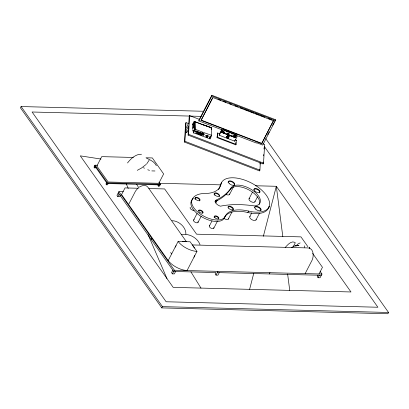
<?xml version="1.0" encoding="UTF-8"?>
<svg xmlns="http://www.w3.org/2000/svg" width="409" height="409" viewBox="0 0 409 409"><rect width="100%" height="100%" fill="white"/><g stroke="black" fill="none" stroke-linecap="round" stroke-linejoin="round"><path stroke-width="0.61" d="M235.845 136.693L235.702 136.309A3.195 2.699 3.4 0 0 235.737 136.56L235.737 136.534A3.195 2.699 3.4 0 1 235.702 136.284C235.569 136.171 235.487 136.039 235.717 136.013M211.248 129.275L211.33 128.646M211.289 135.865L211.366 135.18M211.269 128.452L211.356 129.137M235.18 135.839C235.257 136.212 234.843 135.67 235.175 136.039M228.539 134.326L228.58 134.009L228.559 134.418M223.432 132.327C223.421 131.918 223.616 132.567 222.874 132.173C223.815 132.005 223.304 132.516 224.091 132.68C223.483 132.214 222.614 132.168 222.215 131.678M222.864 132.322C223.043 131.233 222.026 132.905 222.864 131.856M195.998 132.7C198.493 133.36 195.062 133.585 195.86 132.7M222.486 131.734L222.47 132.112M234.582 135.9L234.613 135.635L234.347 136.018M197.363 133.38L199.546 134.234M199.449 134.326L199.515 133.953M199.975 134.5L200.108 134.224M227.348 133.932L227.501 133.646M228.196 134.254L228.299 133.896L228.493 134.31M226.959 137.271C226.295 138.6 227.384 136.391 226.77 137.363L226.658 137.092L226.99 137.148M226.816 136.933L227.373 136.959L226.816 136.933L227.557 136.591L226.75 137M226.852 137.669C228.191 137.813 225.799 137.874 227.378 136.867M226.939 136.698L227.394 136.632L227.159 136.448M226.944 137.802L227.399 138.068L226.704 137.71M227.036 137.705L227.67 136.391L227.47 137.148M227.286 137.127L228.135 137.107L227.777 136.432M227.143 137.746L227.317 137.322A0.69 0.583 3 0 0 228.227 137.03A0.69 0.583 3 0 0 227.869 136.258L227.665 136.488M227.394 137.266C228.483 137.439 227.92 135.88 227.47 137.097M227.45 135.793L227.153 136.54M227.568 137.94L228.329 138.043L227.404 137.976M227.634 137.956L227.844 137.398L227.895 137.981M227.649 137.782L227.747 138.13L228.324 138.13M227.757 136.217L227.864 136.355A0.69 0.583 3 0 1 228.222 137.133A0.69 0.583 3 0 1 227.312 137.419M227.849 138.15L228.329 138.043M227.874 137.721L228.104 137.629M228.37 137.143L228.754 136.764L228.058 135.931M228.825 137.087L228.176 137.424L228.529 137.112M228.754 136.764L227.966 136.1M260.354 162.639L259.909 170.108L259.495 170.906L184.485 142.087L185.599 123.416L186.008 122.618L188.989 123.763M184.485 142.087L184.899 141.294L186.008 122.618M262.854 143.769L264.643 144.454L263.529 163.13L263.115 163.922L188.104 135.108L188.661 125.767L185.451 131.959L186.78 132.465L186.852 131.274M188.104 135.108L188.518 134.31L189.628 115.64L199.75 119.525M219.198 135.221L221.995 129.822L198.881 120.946L198.927 120.169L211.847 95.256L275.492 119.704L275.446 120.476L262.696 145.077L256.632 142.746L256.469 143.068L237.527 135.788L234.73 141.187L219.198 135.221L219.244 134.443L221.76 129.587M261.678 143.671L273.544 120.486L261.678 143.671L201.064 120.389L212.639 97.761M198.881 120.946L211.801 96.028L211.847 95.256M235.165 139.76L236.341 140.21L235.845 144.852L217.092 137.649L217.588 133.007L219.93 133.907M217.092 137.649L217.588 133.007M236.862 135.123L235.538 137.772L221.52 132.388L222.844 129.74L236.852 135.236L222.844 129.74M222.291 131.678L221.934 131.959L222.317 131.667M221.964 131.959L222.051 131.57M222.184 131.008L224.628 132.061L223.979 133.222M222.348 132.122L222.67 131.8M222.793 131.856L222.864 132.189M223.033 132.378L223.294 132.061M223.248 132.056L223.396 132.475M223.892 132.424C223.529 131.959 224.475 133.206 223.575 132.214M223.529 132.516L223.703 132.255M226.433 134.162L227.082 133.002L229.536 133.942L228.882 135.103M227.614 133.646L227.527 134.009L227.43 133.682M227.608 134.096L227.68 133.723M227.798 133.723C227.787 134.709 228.697 133.804 228.375 134.208M228.002 134.203L228.222 133.876L227.793 134.004M231.336 136.044L231.985 134.888L234.091 135.696M233.437 136.851L234.756 134.316M234.73 141.187L234.776 140.41M235.461 136.177L235.666 136.274M235.538 137.772L221.525 132.276M235.773 136.289L235.773 136.412M235.845 144.852L235.988 142.47M259.495 170.906L259.572 169.658M259.904 164.055L259.981 162.813M263.115 163.922L263.227 162.051M263.601 155.829L263.672 154.582M264.004 149.06L264.076 147.787M185.896 234.209C186.207 227.256 178.759 220.65 171.969 220.712M234.546 135.65C235.124 135.87 234.541 136.018 235.042 135.9M234.751 135.972L234.71 135.619M193.661 126.918L193.396 127.695M235.022 135.885L234.853 136.09M196.371 131.187L196.136 131.688M235.293 135.911L235.369 135.885M304.419 247.353L304.731 245.829M203.069 134.029L203.38 133.983M309.444 248.427L309.659 247.189L309.393 248.713M203.339 135.379L203.038 135.624L203.401 135.466M227.782 134.014L227.777 133.702L227.685 134.05M192.434 124.602L194.019 121.422L194.163 126.453A1.58 0.762 27 0 0 194.433 127.041M235.098 135.906L235.18 135.957M211.381 129.065L211.259 128.692M210.717 136.478L210.471 136.146M249.608 289.347L253.764 273.304M263.365 236.279L276.326 186.294L255.313 185.752M195.262 131.033L195.548 131.57L203.518 134.454L204.04 134.387L204.071 133.973M206.294 135.778C207.322 138.912 208.902 133.83 206.381 135.844M206.392 135.814C207.148 138.063 208.498 134.546 206.32 135.737M202.332 133.273L202.634 132.189L195.052 129.193L194.863 121.647L194.5 122.056M202.419 133.063L202.634 132.189L211.647 135.292L210.405 138.549A1.022 0.261 -69.9 0 1 210.129 138.942L210.083 138.978A1.176 0.297 -69.9 0 1 209.909 138.835M211.315 135.297L211.433 135.558M196.33 131.514L196.32 131.212M211.238 135.2L211.422 135.742M234.812 136.11L234.873 135.757M195.829 131.187L195.799 131.417M197.659 133.268L199.597 134.116M200.108 134.239L202.133 134.904L202.066 135.261M210.471 136.161L210.073 136.182L209.214 138.084M194.935 128.15L195.19 128.242L193.483 131.58L193.232 131.488L194.935 128.15L194.439 127.041M203.779 111.274L21.11 106.555L20.45 107.823L161.785 307.9L387.89 313.744L388.55 312.476L265.62 138.452M97.495 165.251L94.975 165.185L93.988 167.087L94.551 167.884L95.537 167.91L95.977 167.061M94.551 167.884L95.205 166.611M106.601 182.746L105.946 184.014L106.504 184.807L107.495 184.832L108.155 183.564M106.504 184.807L107.49 182.905L94.975 165.185M123.319 191.749L118.901 191.637L116.959 195.379L117.802 196.571L119.745 196.622L120.522 195.124M117.802 196.571L119.096 194.076M128.574 204.505L135.537 191.069L137.843 188.196M189.628 115.64L189.219 116.432L188.84 122.787L185.63 128.973M158.334 184.51L157.894 185.359L158.457 186.151L159.444 186.177L160.43 184.275L158.958 182.189M158.457 186.151L159.111 184.883M186.78 132.465L188.82 128.528M201.064 120.389L212.91 97.536L273.524 120.819M151.207 239.531L151.851 238.283M221.52 132.388L222.839 129.847M191.029 202.164L191.765 200.737A30.557 15.322 27.4 0 1 204.919 193.488A36.958 18.533 27.4 0 0 220.906 184.347A26.605 13.344 27.4 0 1 246.387 180.727A26.605 13.344 27.4 0 1 269.562 203.493A15.532 7.791 27.4 0 1 269.357 206.392L268.616 207.823A29.33 14.709 27.4 0 1 247.854 212.522A33.119 16.611 27.4 0 0 224.418 217.823A18.502 9.279 27.4 0 1 204.889 218.503A18.502 9.279 27.4 0 1 191.029 202.164A30.557 15.322 27.4 0 1 193.324 198.263M228.069 134.203L228.217 133.922M227.148 137.649L227.317 137.322M228.427 136.069L229.014 136.718L228.585 137.087M168.191 260.589L178.104 241.463L190.144 241.775L196.964 251.428L187.051 270.553A15.828 7.94 27.4 0 1 168.191 260.589L121.565 194.587L125.021 187.92L138.227 188.263M234.342 136.044L234.705 135.645M193.615 220.093L197.036 213.488M236.09 140.686L236.341 140.21M172.854 270.18L171.56 272.675L172.404 273.861L174.346 273.912L175.64 271.418L173.697 271.366L118.252 192.884M198.002 222.404L201.136 216.351M172.404 273.861L173.697 271.366M173.759 271.458L174.398 270.226L118.901 191.637M218.437 189.607A36.958 18.533 27.4 0 0 220.165 185.778L220.906 184.347M214.904 201.836A5.235 2.623 27.4 0 1 215.359 201.535L216.1 200.103A117.685 59.019 27.4 0 0 231.264 187.654A16.283 8.165 27.4 0 1 254.188 191.458A16.283 8.165 27.4 0 1 254.383 205.921A105.926 53.124 27.4 0 0 220.4 206.187A5.235 2.623 27.4 0 1 215.824 203.084A5.235 2.623 27.4 0 1 216.1 200.103M215.855 202.941L217.281 200.19M161.785 307.9L162.445 306.632L21.11 106.555M209.398 225.916L211.964 220.967M215.359 201.535A117.685 59.019 27.4 0 0 230.523 189.081L231.264 187.654M229.587 194.367L233.58 186.662M213.784 228.227L217.491 221.075M224.418 217.823L225.16 216.392A33.119 16.611 27.4 0 1 248.595 211.09A29.33 14.709 27.4 0 0 269.357 206.392M267.665 134.801L269.117 132.005M272.593 125.297L274.045 122.501M274.623 121.381L275.492 119.704M228.294 219.076L232 211.923M249.061 198.718L252.481 192.118M215.937 272.404L215.16 273.902L216.003 275.093L217.946 275.145L219.239 272.65M247.854 212.522L248.595 211.09M216.003 275.093L217.941 271.351M254.909 201.795L257.476 196.847M249.797 216.606L251.796 212.752M256.014 219.878L259.434 213.273M269.306 273.943L269.955 272.696M305.145 273.606L312.057 260.272C314.02 256.356 313.805 248.534 308.36 247.936L192.179 244.935M318.018 275.042L317.241 276.54L318.084 277.731L320.027 277.783L321.97 274.04L320.129 271.438M319 273.964L322.456 267.297L312.624 253.376M318.084 277.731L319.378 275.237M227.47 134.009L227.542 133.677M149.167 160.175L146.775 163.799M222.174 131.667L222.072 132.005M226.847 137.761L227.373 136.959M211.259 127.961L211.555 127.751L211.647 135.292M127.516 162.966C130.768 158.692 135.783 153.922 141.499 154.259M292.967 246.852L294.95 243.636L295.129 242.404C291.096 240.369 287.614 244.955 285.17 247.506M204.091 134.224L203.518 134.357L195.282 131.279M295.963 246.08L297.9 243.999L300.145 242.926M228.375 137.051L228.759 136.672M235.185 136.197L235.022 136.166M235.185 136.228L235.482 135.926M146.269 164.346L141.366 168.119L137.255 170.338M206.852 135.844L207.066 135.844M235.482 136.044L235.528 136.366M291.392 247.747L295.022 245.809L298.877 245.594L295.022 245.809L296.765 245.691M222.465 132.26L223.058 131.959M196.202 131.652L196.162 131.698M195.318 131.059L204.009 133.994M228.176 137.424L228.524 137.204M209.827 138.191L209.515 138.237M197.491 133.273L199.469 133.958M139.423 187.02C141.872 185.497 146.033 184.336 147.935 187.24L186.453 241.765M222 131.632L222.476 131.877M202.251 133.83L202.665 133.661M201.131 133.426L201.571 133.252M226.934 136.79L227.394 136.632M209.694 138.247L210.722 136.366M181.228 234.735C188.385 232.905 197.547 237.655 200.001 244.654M222.997 131.928L222.931 132.24M226.724 137.117L226.995 137.056M206.918 135.814L207.22 135.849M228.181 137.337L228.703 137.322M154.945 170.982L151.841 170.911M201.11 116.371L32.086 112.005L166.136 301.765L377.896 307.241L264.47 146.667M133.36 157.455L101.713 156.637L96.856 166.013L108.16 182.015L158.789 183.319L163.646 173.948L152.347 157.946L146.018 157.782M159.157 183.268L220.926 184.863M107.49 182.905L160.43 184.275M160.103 184.909L107.163 183.539L94.648 165.819M148.917 188.539L164.638 188.943L196.596 234.183L300.968 236.883L307.89 246.678M174.398 270.226L321.97 274.04M175.701 271.51L215.241 272.527M217.297 272.599L321.321 275.288M162.445 306.632L388.55 312.476M222.087 131.795L222.348 131.918M210.349 127.761L211.581 127.94L194.996 121.785L195.18 127.608M100.982 159.05L80.282 155.855L173.186 287.369L350.973 291.965L276.326 186.294L282.829 236.76M199.336 134.31L197.383 133.579M206.934 136.269L207.327 136.146L207.133 135.86M201.775 133.492L201.504 133.4M200.277 134.234L202.133 134.919M201.898 135.267L199.975 134.484M147.751 169.74L149.474 170.369M194.837 121.637L203.242 124.903M211.801 96.028L275.446 120.476M218.278 99.259L220.656 100.169M223.626 101.314L226.003 102.224M229.567 103.595L231.351 104.28M234.914 105.65L237.89 106.79M240.267 107.705L243.237 108.845M244.424 109.3L248.585 110.9M249.771 111.355L253.933 112.956M255.124 113.411L259.28 115.011M260.472 115.466L264.628 117.066M268.197 118.436L271.76 119.801M201.08 120.057L261.699 143.344M217.337 137.173L236.09 144.377M209.909 138.835L193.314 132.736L193.299 131.877M188.518 134.31L263.529 163.13M184.899 141.294L259.909 170.108M146.626 158.227C150.348 159.97 154.582 161.78 156.381 165.763M143.375 167.685L144.464 168.217M204.071 134.07L195.834 130.895L195.246 131.294M227.378 137.68L227.562 138.032M170.65 252.511L171.647 253.923M136.601 184.28L138.948 188.063M190.916 271.867L200.977 288.089M126.223 183.718L128.232 188.401M148.094 234.643L166.954 278.544M201.274 133.145L201.427 133.533M202.389 133.559L202.527 133.927M287.619 273.979L289.73 290.38M227.455 135.701L227.557 136.683M193.232 131.488L192.731 130.379A1.58 0.762 27 0 1 192.511 130.031M192.434 127.961L192.45 129.183M175.154 247.154A7.541 4.683 -35.2 0 1 176.136 245.661M182.516 241.673A7.541 4.683 -35.2 0 1 185.63 241.755M192.915 245.85A7.541 4.54 -88.5 0 1 194.331 248.048M194.623 255.559A7.541 4.54 -88.5 0 1 193.958 257.22M196.964 251.428A15.828 7.94 27.4 0 1 178.104 241.463M256.126 219.423A3.512 1.764 27.4 0 1 252.056 219.786A3.512 1.764 27.4 0 1 250.124 216.264M213.789 227.527A2.48 1.242 27.4 0 1 211.279 228.304A2.48 1.242 27.4 0 1 209.628 225.676M227.946 207.179A2.894 1.452 27.4 0 1 231.53 207.44A2.894 1.452 27.4 0 1 232.793 210.154M198.007 221.704A2.48 1.242 27.4 0 1 195.205 222.338A2.48 1.242 27.4 0 1 194.209 219.705M193.984 210.425A2.684 1.345 27.4 0 1 190.988 209.255A2.684 1.345 27.4 0 1 190.349 207.276M228.386 218.703A2.894 1.452 27.4 0 1 226.734 219.556A2.894 1.452 27.4 0 1 223.846 218.155M220.165 185.778A26.605 13.344 27.4 0 1 221.617 182.762M268.938 206.458A15.532 7.791 27.4 0 1 268.912 206.698M268.831 207.164A15.532 7.791 27.4 0 1 268.616 207.823M230.523 189.081A16.283 8.165 27.4 0 1 248.83 189.878A16.283 8.165 27.4 0 1 259.25 204.377M229.7 193.912A3.487 1.748 27.4 0 1 225.656 194.275M255.017 201.371A3.308 1.656 27.4 0 1 250.809 201.499A3.308 1.656 27.4 0 1 249.853 198.196M198.616 210.645A2.48 1.242 27.4 0 1 201.458 211.116A2.48 1.242 27.4 0 1 202.772 213.196M214.163 217.409A2.48 1.242 27.4 0 1 216.371 216.514A2.48 1.242 27.4 0 1 218.554 219.025M195.032 199.157A2.684 1.345 27.4 0 1 197.465 198.079A2.684 1.345 27.4 0 1 199.577 200.942M214.336 195.083A2.894 1.452 27.4 0 1 214.076 194.607M214.081 193.789A2.894 1.452 27.4 0 1 217.343 193.866A2.894 1.452 27.4 0 1 219.204 196.489M228.069 182.363A3.487 1.748 27.4 0 1 232.118 182A3.487 1.748 27.4 0 1 234.035 185.502M253.831 189.51A3.308 1.656 27.4 0 1 257.931 189.812A3.308 1.656 27.4 0 1 259.372 192.915M225.16 216.392A18.502 9.279 27.4 0 1 205.63 217.077A18.502 9.279 27.4 0 1 191.765 200.737M254.567 207.399A3.512 1.764 27.4 0 1 258.529 207.491A3.512 1.764 27.4 0 1 260.784 210.671M193.068 124.27C192.787 134.745 194.203 119.75 193.017 124.418C192.685 134.888 194.362 119.725 193.068 124.27M195.052 129.193L193.401 132.915L195.052 129.193M203.733 134.111L203.406 134.203L203.733 134.111M202.312 133.651L201.913 133.59L202.312 133.651M205.926 135.757C207.051 140.221 210.211 133.237 205.926 135.757M201.412 135.149L201.105 135.563L201.412 135.149M227.435 135.589L226.361 137.664L228.242 138.38L229.316 136.304L227.435 135.589M234.362 136.77L235.119 137.061L234.362 136.77M207.757 136.851L206.678 137.071L205.839 136.1A1.089 0.93 1.6 0 1 206.202 135.425L207.343 135.226L208.115 136.177A1.176 0.997 1.8 0 1 207.757 136.851M211.53 127.726L203.196 124.771L211.555 127.751M199.209 211.934A2.48 1.242 27.4 0 0 203.017 212.721A2.48 1.242 27.4 0 0 200.246 210.047A2.48 1.242 27.4 0 0 199.209 211.934M214.991 217.757A2.48 1.242 27.4 0 0 218.8 218.544A2.48 1.242 27.4 0 0 216.029 215.87A2.48 1.242 27.4 0 0 214.991 217.757M195.568 199.132A2.684 1.345 27.4 0 0 199.822 200.466A2.684 1.345 27.4 0 0 197.389 197.491A2.684 1.345 27.4 0 0 195.568 199.132M228.866 208.478A2.894 1.452 27.4 0 0 233.309 209.398A2.894 1.452 27.4 0 0 230.078 206.274A2.894 1.452 27.4 0 0 228.866 208.478M215.001 195.088A2.894 1.452 27.4 0 0 219.449 196.013A2.894 1.452 27.4 0 0 216.218 192.89A2.894 1.452 27.4 0 0 215.001 195.088M255.635 209.081A3.512 1.764 27.4 0 0 261.034 210.195A3.512 1.764 27.4 0 0 257.108 206.407A3.512 1.764 27.4 0 0 255.635 209.081M254.848 191.064A3.308 1.656 27.4 0 0 259.93 192.118A3.308 1.656 27.4 0 0 256.233 188.549A3.308 1.656 27.4 0 0 254.848 191.064M229.244 183.575A3.487 1.748 27.4 0 0 234.608 184.684A3.487 1.748 27.4 0 0 230.707 180.921A3.487 1.748 27.4 0 0 229.244 183.575"/></g></svg>
